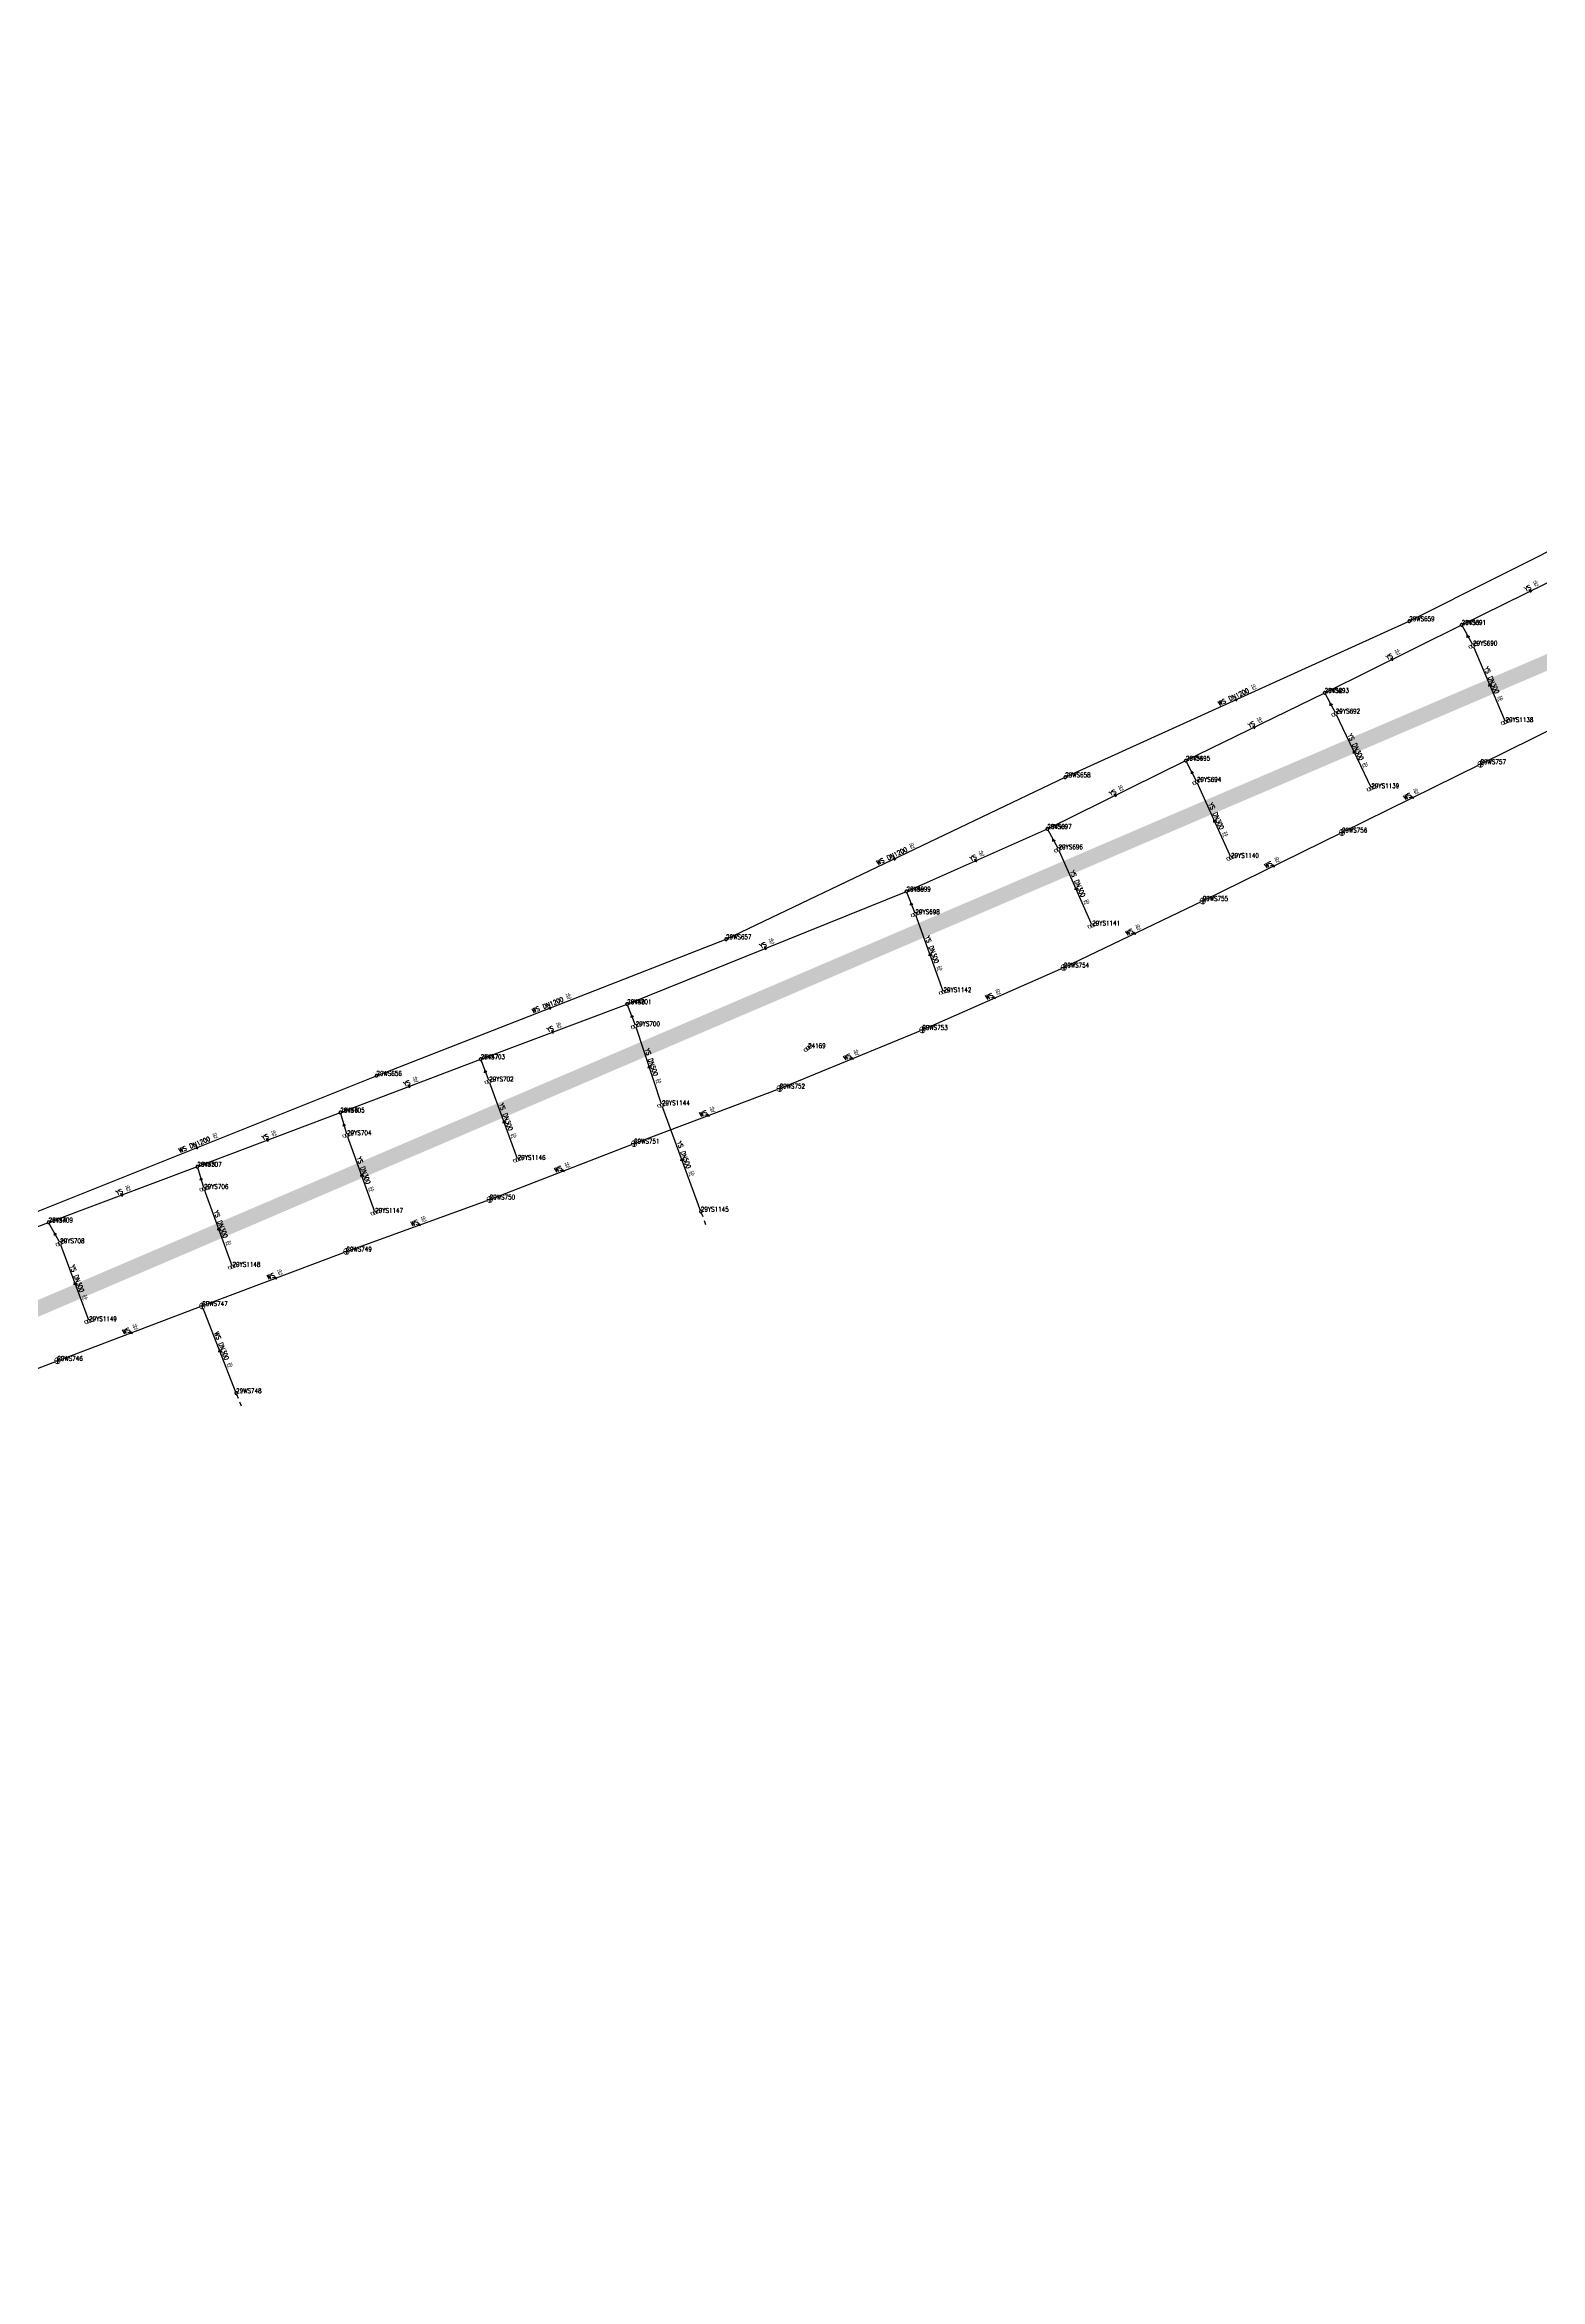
# Model space of a CAD drawing. Extents: x 78813 to 99477, y 2421021 to 2448125.
# Drawn here: x 83596.4 to 83887.3, y 2429565 to 2429999.8 of the extents above; entities that cross this region are included whole.
import ezdxf
from ezdxf.enums import TextEntityAlignment as Align

# ---------------------------------------------------------------- set-up
doc = ezdxf.new("R2010")
doc.units = 0
doc.set_wipeout_variables(frame=1)
doc.layers.get('0').update_dxf_attribs({"linetype": 'CONTINUOUS'})
for name, color, linetype in [('DX_WS', 16, 'CONTINUOUS'), ('DX_YS', 42, 'CONTINUOUS'), ('道路', 5, 'CONTINUOUS')]:
    doc.layers.add(name, color=color, linetype=linetype)
for name, color, linetype, true_color in [('WSLINE', 7, 'CONTINUOUS', 0x7f0000), ('YSANNEXE', 7, 'CONTINUOUS', 0xcc9900), ('YSLINE', 7, 'CONTINUOUS', 0xcc9900)]:
    doc.layers.add(name, color=color, linetype=linetype, true_color=true_color)
doc.styles.add('CcNameZT', font='txt.SHX', dxfattribs={"width": 0.8, "bigfont": 'HZTXT.SHX'})
doc.styles.get("Standard").update_dxf_attribs({"font": 'txt.shx', "bigfont": 'hztxt.shx'})

# ---------------------------------------------------------------- blocks, each defined once
blk = doc.blocks.new('PS污水井')
blk.add_lwpolyline([(1, 0), (1, 0.07), (0.99, 0.14), (0.98, 0.21), (0.96, 0.28), (0.94, 0.34), (0.91, 0.41), (0.88, 0.47), (0.85, 0.53), (0.81, 0.59), (0.77, 0.64), (0.72, 0.69), (0.67, 0.74), (0.62, 0.79), (0.56, 0.83), (0.5, 0.87), (0.44, 0.9), (0.37, 0.93), (0.31, 0.95), (0.24, 0.97), (0.17, 0.98), (0.1, 0.99), (0.03, 1), (-0.03, 1), (-0.1, 0.99), (-0.17, 0.98), (-0.24, 0.97), (-0.31, 0.95), (-0.37, 0.93), (-0.44, 0.9), (-0.5, 0.87), (-0.56, 0.83), (-0.62, 0.79), (-0.67, 0.74), (-0.72, 0.69), (-0.77, 0.64), (-0.81, 0.59), (-0.85, 0.53), (-0.88, 0.47), (-0.91, 0.41), (-0.94, 0.34), (-0.96, 0.28), (-0.98, 0.21), (-0.99, 0.14), (-1, 0.07), (-1, 0), (-1, -0.07), (-0.99, -0.14), (-0.98, -0.21), (-0.96, -0.28), (-0.94, -0.34), (-0.91, -0.41), (-0.88, -0.47), (-0.85, -0.53), (-0.81, -0.59), (-0.77, -0.64), (-0.72, -0.69), (-0.67, -0.74), (-0.62, -0.79), (-0.56, -0.83), (-0.5, -0.87), (-0.44, -0.9), (-0.37, -0.93), (-0.31, -0.95), (-0.24, -0.97), (-0.17, -0.98), (-0.1, -0.99), (-0.03, -1), (0.03, -1), (0.1, -0.99), (0.17, -0.98), (0.24, -0.97), (0.31, -0.95), (0.37, -0.93), (0.44, -0.9), (0.5, -0.87), (0.56, -0.83), (0.62, -0.79), (0.67, -0.74), (0.72, -0.69), (0.77, -0.64), (0.81, -0.59), (0.85, -0.53), (0.88, -0.47), (0.91, -0.41), (0.94, -0.34), (0.96, -0.28), (0.98, -0.21), (0.99, -0.14), (1, 0)], close=True)
blk.add_wipeout([(1, 0), (1, 0.07), (0.99, 0.14), (0.98, 0.21), (0.96, 0.28), (0.94, 0.34), (0.91, 0.41), (0.88, 0.47), (0.85, 0.53), (0.81, 0.59), (0.77, 0.64), (0.72, 0.69), (0.67, 0.74), (0.62, 0.79), (0.56, 0.83), (0.5, 0.87), (0.44, 0.9), (0.37, 0.93), (0.31, 0.95), (0.24, 0.97), (0.17, 0.98), (0.1, 0.99), (0.03, 1), (-0.03, 1), (-0.1, 0.99), (-0.17, 0.98), (-0.24, 0.97), (-0.31, 0.95), (-0.37, 0.93), (-0.44, 0.9), (-0.5, 0.87), (-0.56, 0.83), (-0.62, 0.79), (-0.67, 0.74), (-0.72, 0.69), (-0.77, 0.64), (-0.81, 0.59), (-0.85, 0.53), (-0.88, 0.47), (-0.91, 0.41), (-0.94, 0.34), (-0.96, 0.28), (-0.98, 0.21), (-0.99, 0.14), (-1, 0.07), (-1, 0), (-1, -0.07), (-0.99, -0.14), (-0.98, -0.21), (-0.96, -0.28), (-0.94, -0.34), (-0.91, -0.41), (-0.88, -0.47), (-0.85, -0.53), (-0.81, -0.59), (-0.77, -0.64), (-0.72, -0.69), (-0.67, -0.74), (-0.62, -0.79), (-0.56, -0.83), (-0.5, -0.87), (-0.44, -0.9), (-0.37, -0.93), (-0.31, -0.95), (-0.24, -0.97), (-0.17, -0.98), (-0.1, -0.99), (-0.03, -1), (0.03, -1), (0.1, -0.99), (0.17, -0.98), (0.24, -0.97), (0.31, -0.95), (0.37, -0.93), (0.44, -0.9), (0.5, -0.87), (0.56, -0.83), (0.62, -0.79), (0.67, -0.74), (0.72, -0.69), (0.77, -0.64), (0.81, -0.59), (0.85, -0.53), (0.88, -0.47), (0.91, -0.41), (0.94, -0.34), (0.96, -0.28), (0.98, -0.21), (0.99, -0.14)])
for p, q in [((-1, 0), (0, 0)), ((0, 1), (0, 0)), ((0, 0), (0, -1)), ((0, 0), (1, 0))]:
    blk.add_line(p, q)
blk = doc.blocks.new('PS非普查')
blk.add_lwpolyline([(3.7, 0), (5.3, 0)])
blk.add_wipeout([(0.5, 0), (0.5, 0.03), (0.5, 0.07), (0.49, 0.1), (0.48, 0.14), (0.47, 0.17), (0.46, 0.2), (0.44, 0.23), (0.42, 0.26), (0.4, 0.29), (0.38, 0.32), (0.36, 0.35), (0.33, 0.37), (0.31, 0.39), (0.28, 0.41), (0.25, 0.43), (0.22, 0.45), (0.19, 0.46), (0.15, 0.48), (0.12, 0.49), (0.09, 0.49), (0.05, 0.5), (0.02, 0.5), (-0.02, 0.5), (-0.05, 0.5), (-0.09, 0.49), (-0.12, 0.49), (-0.15, 0.48), (-0.19, 0.46), (-0.22, 0.45), (-0.25, 0.43), (-0.28, 0.41), (-0.31, 0.39), (-0.33, 0.37), (-0.36, 0.35), (-0.38, 0.32), (-0.4, 0.29), (-0.42, 0.26), (-0.44, 0.23), (-0.46, 0.2), (-0.47, 0.17), (-0.48, 0.14), (-0.49, 0.1), (-0.5, 0.07), (-0.5, 0.03), (-0.5, 0), (-0.5, -0.03), (-0.5, -0.07), (-0.49, -0.1), (-0.48, -0.14), (-0.47, -0.17), (-0.46, -0.2), (-0.44, -0.23), (-0.42, -0.26), (-0.4, -0.29), (-0.38, -0.32), (-0.36, -0.35), (-0.33, -0.37), (-0.31, -0.39), (-0.28, -0.41), (-0.25, -0.43), (-0.22, -0.45), (-0.19, -0.46), (-0.15, -0.48), (-0.12, -0.49), (-0.09, -0.49), (-0.05, -0.5), (-0.02, -0.5), (0.02, -0.5), (0.05, -0.5), (0.09, -0.49), (0.12, -0.49), (0.15, -0.48), (0.19, -0.46), (0.22, -0.45), (0.25, -0.43), (0.28, -0.41), (0.31, -0.39), (0.33, -0.37), (0.36, -0.35), (0.38, -0.32), (0.4, -0.29), (0.42, -0.26), (0.44, -0.23), (0.46, -0.2), (0.47, -0.17), (0.48, -0.14), (0.49, -0.1), (0.5, -0.07)])
blk.add_line((0.5, 0), (2.1, 0))
blk.add_lwpolyline([(0.5, 0), (0.5, 0.03), (0.5, 0.07), (0.49, 0.1), (0.48, 0.14), (0.47, 0.17), (0.46, 0.2), (0.44, 0.23), (0.42, 0.26), (0.4, 0.29), (0.38, 0.32), (0.36, 0.35), (0.33, 0.37), (0.31, 0.39), (0.28, 0.41), (0.25, 0.43), (0.22, 0.45), (0.19, 0.46), (0.15, 0.48), (0.12, 0.49), (0.09, 0.49), (0.05, 0.5), (0.02, 0.5), (-0.02, 0.5), (-0.05, 0.5), (-0.09, 0.49), (-0.12, 0.49), (-0.15, 0.48), (-0.19, 0.46), (-0.22, 0.45), (-0.25, 0.43), (-0.28, 0.41), (-0.31, 0.39), (-0.33, 0.37), (-0.36, 0.35), (-0.38, 0.32), (-0.4, 0.29), (-0.42, 0.26), (-0.44, 0.23), (-0.46, 0.2), (-0.47, 0.17), (-0.48, 0.14), (-0.49, 0.1), (-0.5, 0.07), (-0.5, 0.03), (-0.5, 0), (-0.5, -0.03), (-0.5, -0.07), (-0.49, -0.1), (-0.48, -0.14), (-0.47, -0.17), (-0.46, -0.2), (-0.44, -0.23), (-0.42, -0.26), (-0.4, -0.29), (-0.38, -0.32), (-0.36, -0.35), (-0.33, -0.37), (-0.31, -0.39), (-0.28, -0.41), (-0.25, -0.43), (-0.22, -0.45), (-0.19, -0.46), (-0.15, -0.48), (-0.12, -0.49), (-0.09, -0.49), (-0.05, -0.5), (-0.02, -0.5), (0.02, -0.5), (0.05, -0.5), (0.09, -0.49), (0.12, -0.49), (0.15, -0.48), (0.19, -0.46), (0.22, -0.45), (0.25, -0.43), (0.28, -0.41), (0.31, -0.39), (0.33, -0.37), (0.36, -0.35), (0.38, -0.32), (0.4, -0.29), (0.42, -0.26), (0.44, -0.23), (0.46, -0.2), (0.47, -0.17), (0.48, -0.14), (0.49, -0.1), (0.5, -0.07), (0.5, 0)], close=True)
blk = doc.blocks.new('PS管线点')
blk.add_wipeout([(0.5, 0), (0.5, 0.03), (0.5, 0.07), (0.49, 0.1), (0.48, 0.14), (0.47, 0.17), (0.46, 0.2), (0.44, 0.23), (0.42, 0.26), (0.4, 0.29), (0.38, 0.32), (0.36, 0.35), (0.33, 0.37), (0.31, 0.39), (0.28, 0.41), (0.25, 0.43), (0.22, 0.45), (0.19, 0.46), (0.15, 0.48), (0.12, 0.49), (0.09, 0.49), (0.05, 0.5), (0.02, 0.5), (-0.02, 0.5), (-0.05, 0.5), (-0.09, 0.49), (-0.12, 0.49), (-0.15, 0.48), (-0.19, 0.46), (-0.22, 0.45), (-0.25, 0.43), (-0.28, 0.41), (-0.31, 0.39), (-0.33, 0.37), (-0.36, 0.35), (-0.38, 0.32), (-0.4, 0.29), (-0.42, 0.26), (-0.44, 0.23), (-0.46, 0.2), (-0.47, 0.17), (-0.48, 0.14), (-0.49, 0.1), (-0.5, 0.07), (-0.5, 0.03), (-0.5, 0), (-0.5, -0.03), (-0.5, -0.07), (-0.49, -0.1), (-0.48, -0.14), (-0.47, -0.17), (-0.46, -0.2), (-0.44, -0.23), (-0.42, -0.26), (-0.4, -0.29), (-0.38, -0.32), (-0.36, -0.35), (-0.33, -0.37), (-0.31, -0.39), (-0.28, -0.41), (-0.25, -0.43), (-0.22, -0.45), (-0.19, -0.46), (-0.15, -0.48), (-0.12, -0.49), (-0.09, -0.49), (-0.05, -0.5), (-0.02, -0.5), (0.02, -0.5), (0.05, -0.5), (0.09, -0.49), (0.12, -0.49), (0.15, -0.48), (0.19, -0.46), (0.22, -0.45), (0.25, -0.43), (0.28, -0.41), (0.31, -0.39), (0.33, -0.37), (0.36, -0.35), (0.38, -0.32), (0.4, -0.29), (0.42, -0.26), (0.44, -0.23), (0.46, -0.2), (0.47, -0.17), (0.48, -0.14), (0.49, -0.1), (0.5, -0.07)])
blk.add_lwpolyline([(0.5, 0), (0.5, 0.03), (0.5, 0.07), (0.49, 0.1), (0.48, 0.14), (0.47, 0.17), (0.46, 0.2), (0.44, 0.23), (0.42, 0.26), (0.4, 0.29), (0.38, 0.32), (0.36, 0.35), (0.33, 0.37), (0.31, 0.39), (0.28, 0.41), (0.25, 0.43), (0.22, 0.45), (0.19, 0.46), (0.15, 0.48), (0.12, 0.49), (0.09, 0.49), (0.05, 0.5), (0.02, 0.5), (-0.02, 0.5), (-0.05, 0.5), (-0.09, 0.49), (-0.12, 0.49), (-0.15, 0.48), (-0.19, 0.46), (-0.22, 0.45), (-0.25, 0.43), (-0.28, 0.41), (-0.31, 0.39), (-0.33, 0.37), (-0.36, 0.35), (-0.38, 0.32), (-0.4, 0.29), (-0.42, 0.26), (-0.44, 0.23), (-0.46, 0.2), (-0.47, 0.17), (-0.48, 0.14), (-0.49, 0.1), (-0.5, 0.07), (-0.5, 0.03), (-0.5, 0), (-0.5, -0.03), (-0.5, -0.07), (-0.49, -0.1), (-0.48, -0.14), (-0.47, -0.17), (-0.46, -0.2), (-0.44, -0.23), (-0.42, -0.26), (-0.4, -0.29), (-0.38, -0.32), (-0.36, -0.35), (-0.33, -0.37), (-0.31, -0.39), (-0.28, -0.41), (-0.25, -0.43), (-0.22, -0.45), (-0.19, -0.46), (-0.15, -0.48), (-0.12, -0.49), (-0.09, -0.49), (-0.05, -0.5), (-0.02, -0.5), (0.02, -0.5), (0.05, -0.5), (0.09, -0.49), (0.12, -0.49), (0.15, -0.48), (0.19, -0.46), (0.22, -0.45), (0.25, -0.43), (0.28, -0.41), (0.31, -0.39), (0.33, -0.37), (0.36, -0.35), (0.38, -0.32), (0.4, -0.29), (0.42, -0.26), (0.44, -0.23), (0.46, -0.2), (0.47, -0.17), (0.48, -0.14), (0.49, -0.1), (0.5, -0.07), (0.5, 0)], close=True)
blk = doc.blocks.new('LX')
for p, q in [((-0.866, 0.5), (0, 0)), ((0, 0), (-0.866, -0.5))]:
    blk.add_line(p, q)
blk = doc.blocks.new('PS雨篦')
blk.add_lwpolyline([(-1.5, 0.5), (0, 0.5), (1.5, 0.5), (1.5, -0.5), (0, -0.5), (-1.5, -0.5)], close=True)
blk.add_wipeout([(-1.5, 0.5), (0, 0.5), (1.5, 0.5), (1.5, -0.5), (0, -0.5), (-1.5, -0.5)])
for p, q in [((-0.51, -0.5), (-0.51, 0.5)), ((0.49, -0.5), (0.49, 0.5))]:
    blk.add_line(p, q)
blk = doc.blocks.new('测量点')
h = blk.add_hatch(color=256)
edge = h.paths.add_edge_path()
edge.add_arc((0, 0), 0.5, 0, 360)
blk.add_circle((0, 0), 0.5)

msp = doc.modelspace()

# ---------------------------------------------------------------- linework, layer by layer
at = {"layer": 'WSLINE'}
for p, q in [((83861.82, 2429887.61), (83926.71, 2429920.25)), ((83794.9, 2429857.23), (83861.82, 2429887.61)), ((83875.7, 2429859.77), (83902.58, 2429873.11)), ((83728.93, 2429825.71), (83794.9, 2429857.23)), ((83848.73, 2429846.48), (83875.7, 2429859.77)), ((83821.65, 2429833.16), (83848.73, 2429846.48)), ((83794.63, 2429820.22), (83821.65, 2429833.16)), ((83660.91, 2429799.16), (83728.93, 2429825.71)), ((83767.11, 2429808.07), (83794.63, 2429820.22)), ((83739.35, 2429796.66), (83767.11, 2429808.07)), ((83591.52, 2429771.4), (83660.91, 2429799.16)), ((83711.04, 2429785.95), (83739.35, 2429796.66)), ((83682.95, 2429775.07), (83711.04, 2429785.95)), ((83655.08, 2429764.96), (83682.95, 2429775.07)), ((83627.04, 2429754.35), (83655.08, 2429764.96)), ((83598.85, 2429743.69), (83627.04, 2429754.35)), ((83633.62, 2429737.4), (83627.04, 2429754.35)), ((83570.96, 2429732.9), (83598.85, 2429743.69))]:
    msp.add_line(p, q, dxfattribs=at)
at = {"layer": 'YSLINE'}
for p, q in [((83872.02, 2429886.89), (83899.21, 2429900.29)), ((83874.23, 2429882.85), (83872.02, 2429886.89)), ((83880.55, 2429867.98), (83874.23, 2429882.85)), ((83818.37, 2429860.46), (83845.37, 2429873.67)), ((83847.54, 2429869.64), (83845.37, 2429873.67)), ((83854.45, 2429855.1), (83847.54, 2429869.64)), ((83820.53, 2429856.35), (83818.37, 2429860.46)), ((83827.15, 2429841.56), (83820.53, 2429856.35)), ((83764.02, 2429835.03), (83791.42, 2429847.18)), ((83793.61, 2429843.21), (83791.42, 2429847.18)), ((83800.16, 2429828.38), (83793.61, 2429843.21)), ((83765.76, 2429830.59), (83764.02, 2429835.03)), ((83771.22, 2429815.42), (83765.76, 2429830.59)), ((83681.19, 2429802.38), (83709.68, 2429813.1)), ((83711.34, 2429808.81), (83709.68, 2429813.1)), ((83716.45, 2429793.41), (83711.34, 2429808.81)), ((83682.86, 2429798.06), (83681.19, 2429802.38)), ((83688.39, 2429782.8), (83682.86, 2429798.06)), ((83626.07, 2429781.46), (83653.89, 2429792)), ((83655.2, 2429787.58), (83653.89, 2429792)), ((83724.02, 2429772.72), (83716.45, 2429793.41)), ((83660.67, 2429772.49), (83655.2, 2429787.58)), ((83597.14, 2429770.62), (83626.07, 2429781.46)), ((83627.38, 2429777.13), (83626.07, 2429781.46)), ((83632.92, 2429761.99), (83627.38, 2429777.13)), ((83569.37, 2429760.01), (83597.14, 2429770.62)), ((83599.39, 2429766.56), (83597.14, 2429770.62)), ((83605, 2429751.39), (83599.39, 2429766.56))]:
    msp.add_line(p, q, dxfattribs=at)

# ---------------------------------------------------------------- block references
at = {"layer": 'DX_WS', "yscale": 0.5, "zscale": 0.5}
for p, xscale, rotation in [((83828.36, 2429872.42), 0.5000000000401316, 24.63718520186089), ((83862.21, 2429853.13), 0.5000000000824756, 206.3560555262228), ((83761.92, 2429841.47), 0.5000000000045132, 25.7831007821942), ((83835.19, 2429839.82), 0.5000000000824756, 206.3560555262228), ((83808.14, 2429826.69), 0.4999999999677773, 205.7830977026871), ((83780.87, 2429814.15), 0.4999999999887274, 204.0642243207726), ((83694.92, 2429812.44), 0.5000000000785997, 21.19943844470042), ((83753.23, 2429802.36), 0.4999999999835492, 202.3453509347966), ((83725.2, 2429791.3), 0.5000000000156558, 200.6264775574429), ((83626.21, 2429785.28), 0.4999999999329439, 21.77239619583609), ((83697, 2429780.51), 0.5000000000212446, 201.1994353566119), ((83669.01, 2429770.02), 0.4999999999747627, 200.0535197505197), ((83641.06, 2429759.65), 0.5000000000156558, 200.6264775574429), ((83612.94, 2429749.02), 0.5000000000156558, 200.6264775574429), ((83630.33, 2429745.88), 0.4999999998947018, 111.153812260569)]:
    msp.add_blockref('LX', p, dxfattribs=dict(at, xscale=xscale, rotation=rotation))
at = {"layer": 'DX_YS', "xscale": 0.5, "yscale": 0.5, "zscale": 0.5}
msp.add_blockref('测量点', (83744.87, 2429804.54, 4.91), dxfattribs=at)
at = {"layer": 'YSANNEXE', "yscale": 0.5, "zscale": 0.5}
for p, xscale, rotation in [((83885.61, 2429893.59), 0.499999999972585, 26.35605856956446), ((83858.69, 2429880.28), 0.499999999972585, 26.35605856956446), ((83877.39, 2429875.41), 0.4999999999899134, 112.8726856408191), ((83831.87, 2429867.06), 0.499999999972585, 26.35605856956446), ((83851, 2429862.37), 0.499999999851045, 115.1645168288839), ((83804.89, 2429853.82), 0.499999999972585, 26.35605856956446), ((83823.84, 2429848.95), 0.5000000001398897, 114.0186012240722), ((83777.72, 2429841.1), 0.5000000000735926, 24.06422741374587), ((83796.89, 2429835.8), 0.5000000001398897, 114.0186012240722), ((83736.85, 2429824.06), 0.4999999999329439, 21.77239619583609), ((83768.49, 2429823), 0.5000000000739298, 110.0078966615943), ((83695.43, 2429807.74), 0.5000000000350504, 20.6264806354564), ((83713.89, 2429801.11), 0.5000000000162369, 108.2890232796604), ((83667.54, 2429797.19), 0.5000000000350504, 20.6264806354564), ((83685.62, 2429790.43), 0.5000000000739298, 110.0078966615943), ((83639.98, 2429786.73), 0.5000000000350504, 20.6264806354564), ((83720.23, 2429783.06), 0.5000000000739298, 110.0078966615943), ((83657.94, 2429780.04), 0.5000000000739298, 110.0078966615943), ((83611.61, 2429776.04), 0.5000000000350504, 20.6264806354564), ((83630.15, 2429769.56), 0.5000000000739298, 110.0078966615943), ((83602.2, 2429758.98), 0.5000000001134101, 110.5808544555518)]:
    msp.add_blockref('LX', p, dxfattribs=dict(at, xscale=xscale, rotation=rotation))

# ---------------------------------------------------------------- texts
at = {"layer": 'DX_WS', "style": 'CcNameZT', "width": 0.8}
for s, rotation, p in [(' WS DN1200 砼', 24.4122, (83828.26, 2429872.65, 3.18)), (' WS 砼', 26.2396, (83862.1, 2429853.35, 0.66)), (' WS DN1200 砼', 25.5403, (83761.81, 2429841.7, 3.46)), (' WS 砼', 26.1905, (83835.08, 2429840.04, 0.66)), (' WS 砼', 25.5856, (83808.04, 2429826.92, 0.56)), (' WS DN1200 砼', 21.3252, (83694.83, 2429812.67, 3.45)), (' WS 砼', 23.8248, (83780.77, 2429814.38, 0.62)), (' WS 砼', 22.3493, (83753.13, 2429802.6, 0.64)), (' WS 砼', 20.7176, (83725.11, 2429791.54, 0.55)), (' WS DN1200 砼', 21.8019, (83626.12, 2429785.51, 3.54)), (' WS 砼', 21.1701, (83696.91, 2429780.74, 0.74)), (' WS 砼', 19.9392, (83668.93, 2429770.25, 0.74)), (' WS 砼', 20.7283, (83640.97, 2429759.89, 0.38)), (' WS 砼', 20.7078, (83612.85, 2429749.25, 0.41)), (' WS DN300 砼', 291.2278, (83630.56, 2429745.97, 4.1))]:
    msp.add_text(s, height=0.9, rotation=rotation, dxfattribs=at).set_placement(p, align=Align.CENTER)
at = {"layer": 'DX_YS', "style": 'CcNameZT', "width": 0.8}
for s, rotation, p in [(' YS 砼', 26.2329, (83885.5, 2429893.82, 2.49)), (' YS 砼', 26.3962, (83858.58, 2429880.5, 2.5)), (' YS DN300 砼', 293.0021, (83877.62, 2429875.51, 4.66)), (' YS 砼', 26.0723, (83831.76, 2429867.29, 2.55)), (' YS DN300 砼', 295.4125, (83851.22, 2429862.48, 4.74)), (' YS 砼', 26.229, (83804.78, 2429854.04, 2.53)), (' YS DN300 砼', 294.1197, (83824.07, 2429849.05, 4.72)), (' YS 砼', 23.9126, (83777.62, 2429841.33, 2.99)), (' YS DN300 砼', 293.8269, (83797.12, 2429835.9, 4.88)), (' YS 砼', 21.9736, (83736.75, 2429824.3, 3.17)), (' YS DN300 砼', 289.8147, (83768.73, 2429823.09, 5)), (' YS 砼', 20.6261, (83695.34, 2429807.97, 3.12)), (' YS DN500 砼', 288.3468, (83714.13, 2429801.19, 5.05)), (' YS 砼', 20.8151, (83667.45, 2429797.42, 3.11)), (' YS DN300 砼', 289.9246, (83685.86, 2429790.52, 5.18)), (' YS 砼', 20.7472, (83639.89, 2429786.97, 2.97)), (' YS DN300 砼', 289.9191, (83658.17, 2429780.12, 5.29)), (' YS DN500 砼', 290.0953, (83720.47, 2429783.15, 5.48)), (' YS 砼', 20.5363, (83611.52, 2429776.28, 3.33)), (' YS DN300 砼', 290.1255, (83630.38, 2429769.64, 5.2)), (' YS DN300 砼', 290.313, (83602.43, 2429759.06, 5.47))]:
    msp.add_text(s, height=0.9, rotation=rotation, dxfattribs=at).set_placement(p, align=Align.CENTER)

# ---------------------------------------------------------------- next in the draw order: block references
at = {"layer": 'DX_WS', "xscale": 0.5, "yscale": 0.5, "zscale": 0.5}
for name, p in [('PS管线点', (83861.82, 2429887.61, 3.19)), ('PS管线点', (83794.9, 2429857.23, 3.18)), ('PS污水井', (83875.7, 2429859.77, 0.66)), ('PS污水井', (83848.73, 2429846.48, 0.66)), ('PS污水井', (83821.65, 2429833.16, 0.56)), ('PS管线点', (83728.93, 2429825.71, 3.46)), ('PS污水井', (83794.63, 2429820.22, 0.64)), ('PS污水井', (83767.11, 2429808.07, 0.64)), ('PS管线点', (83660.91, 2429799.16, 3.45)), ('PS污水井', (83739.35, 2429796.66, 0.57)), ('PS污水井', (83711.04, 2429785.95, 0.74)), ('PS污水井', (83682.95, 2429775.07, 0.74)), ('PS污水井', (83655.08, 2429764.96, 0.4)), ('PS污水井', (83627.04, 2429754.35, 0.43)), ('PS污水井', (83598.85, 2429743.69, 0.43))]:
    msp.add_blockref(name, p, dxfattribs=at)
at = {"layer": 'DX_WS', "xscale": 0.5000000000420144, "yscale": 0.5, "zscale": 0.5, "rotation": 291.2278211535051}
msp.add_blockref('PS非普查', (83633.62, 2429737.4, 4.1), dxfattribs=at)
at = {"layer": 'DX_YS', "yscale": 0.5, "zscale": 0.5}
for name, p, xscale, rotation in [('PS雨篦', (83847.54, 2429869.64, 2.71), 0.500000000094762, 28.38050996665966), ('PS雨篦', (83880.55, 2429867.98, 4.66), 0.4999999999305945, 23.00207301821749), ('PS雨篦', (83854.45, 2429855.1, 4.74), 0.4999999999182392, 25.41254061544471), ('PS雨篦', (83793.61, 2429843.21, 2.87), 0.5000000000624911, 28.95264350659394), ('PS雨篦', (83827.15, 2429841.56, 4.72), 0.4999999999535388, 24.11973083491738), ('PS雨篦', (83800.16, 2429828.38, 4.88), 0.4999999999120966, 23.82686345423661), ('PS雨篦', (83771.22, 2429815.42, 5), 0.4999999999798512, 19.81465338424723), ('PS雨篦', (83711.34, 2429808.81, 3.08), 0.4999999999718393, 21.1395148283736), ('PS雨篦', (83744.87, 2429804.54, 4.91), 0.499999999857888, 40.16648119226884), ('PS雨篦', (83716.45, 2429793.41, 5.05), 0.5000000000344683, 18.34676204977632), ('PS雨篦', (83655.2, 2429787.58, 3.4), 0.4999999999619261, 16.56351198500911), ('PS雨篦', (83688.39, 2429782.8, 5.18), 0.4999999999590021, 19.92458481191331), ('PS雨篦', (83627.38, 2429777.13, 3.34), 0.4999999999904686, 16.7137906106455), ('PS雨篦', (83660.67, 2429772.49, 5.29), 0.4999999999246021, 19.91908037656314), ('PS非普查', (83724.02, 2429772.72, 5.48), 0.5000000001059689, 290.095255017561), ('PS雨篦', (83599.39, 2429766.56, 3.47), 0.500000000021531, 28.97555897336298), ('PS雨篦', (83632.92, 2429761.99, 5.2), 0.5000000000044919, 20.12551445670304), ('PS雨篦', (83605, 2429751.39, 5.47), 0.499999999929442, 20.31304653148575)]:
    msp.add_blockref(name, p, dxfattribs=dict(at, xscale=xscale, rotation=rotation))
at = {"layer": 'DX_YS', "xscale": 0.5, "yscale": 0.5, "zscale": 0.5}
for p in [(83626.07, 2429781.46, 2.97), (83597.14, 2429770.62, 3.33)]:
    msp.add_blockref('PS管线点', p, dxfattribs=at)

# ---------------------------------------------------------------- next in the draw order: linework, layer by layer
at = {"layer": 'YSLINE'}
for p, q in [((83845.37, 2429873.67), (83872.02, 2429886.89)), ((83791.42, 2429847.18), (83818.37, 2429860.46)), ((83709.68, 2429813.1), (83764.02, 2429835.03)), ((83653.89, 2429792), (83681.19, 2429802.38))]:
    msp.add_line(p, q, dxfattribs=at)

# ---------------------------------------------------------------- next in the draw order: block references
at = {"layer": 'DX_YS', "xscale": 0.5, "yscale": 0.5, "zscale": 0.5}
for p in [(83626.07, 2429781.46, 2.97), (83597.14, 2429770.62, 3.33)]:
    msp.add_blockref('测量点', p, dxfattribs=at)

# ---------------------------------------------------------------- next in the draw order: texts
at = {"layer": 'DX_WS', "style": 'CcNameZT', "width": 0.8}
for s, p in [('29WS659', (83861.82, 2429887.61, 3.19)), ('29WS658', (83794.9, 2429857.23, 3.18)), ('29WS757', (83875.7, 2429859.77, 0.66)), ('29WS756', (83848.73, 2429846.48, 0.66)), ('29WS755', (83821.65, 2429833.16, 0.56)), ('29WS657', (83728.93, 2429825.71, 3.46)), ('29WS754', (83794.63, 2429820.22, 0.64)), ('29WS753', (83767.11, 2429808.07, 0.64)), ('29WS656', (83660.91, 2429799.16, 3.45)), ('29WS752', (83739.35, 2429796.66, 0.57)), ('29WS751', (83711.04, 2429785.95, 0.74)), ('29WS750', (83682.95, 2429775.07, 0.74)), ('29WS749', (83655.08, 2429764.96, 0.4)), ('29WS747', (83627.04, 2429754.35, 0.43)), ('29WS746', (83598.85, 2429743.69, 0.43)), ('29WS748', (83633.62, 2429737.4, 4.1))]:
    msp.add_text(s, height=0.9, dxfattribs=at).set_placement(p)
at = {"layer": 'DX_YS', "width": 0.8}
for s, p in [('29YS692', (83847.54, 2429869.64, 2.71)), ('29YS1138', (83880.55, 2429867.98, 4.66)), ('29YS1139', (83854.45, 2429855.1, 4.74)), ('29YS696', (83793.61, 2429843.21, 2.87)), ('29YS1140', (83827.15, 2429841.56, 4.72)), ('29YS1141', (83800.16, 2429828.38, 4.88)), ('29YS1142', (83771.22, 2429815.42, 5)), ('29YS700', (83711.34, 2429808.81, 3.08)), ('24169', (83744.87, 2429804.54, 4.91)), ('29YS1144', (83716.45, 2429793.41, 5.05)), ('29YS704', (83655.2, 2429787.58, 3.4)), ('29YS1146', (83688.39, 2429782.8, 5.18)), ('29YS706', (83627.38, 2429777.13, 3.34)), ('29YS1147', (83660.67, 2429772.49, 5.29)), ('29YS1145', (83724.02, 2429772.72, 5.48)), ('29YS708', (83599.39, 2429766.56, 3.47)), ('29YS1148', (83632.92, 2429761.99, 5.2)), ('29YS1149', (83605, 2429751.39, 5.47))]:
    msp.add_text(s, height=0.9, dxfattribs=at).set_placement(p)

# ---------------------------------------------------------------- next in the draw order: block references
at = {"layer": 'DX_YS', "xscale": 0.5, "yscale": 0.5, "zscale": 0.5}
for p in [(83872.02, 2429886.89, 2.49), (83845.37, 2429873.67, 2.5), (83818.37, 2429860.46, 2.55), (83791.42, 2429847.18, 2.53), (83764.02, 2429835.03, 2.99), (83709.68, 2429813.1, 3.17), (83681.19, 2429802.38, 3.12), (83653.89, 2429792, 3.11), (83626.07, 2429781.46, 2.97), (83597.14, 2429770.62, 3.33)]:
    msp.add_blockref('PS管线点', p, dxfattribs=at)
at = {"layer": 'DX_YS', "yscale": 0.5, "zscale": 0.5}
for p, xscale, rotation in [((83874.23, 2429882.85, 2.85), 0.4999999999199073, 28.73733624576332), ((83820.53, 2429856.35, 2.77), 0.4999999999231899, 27.7740627551684), ((83765.76, 2429830.59, 3.01), 0.500000000011943, 21.41977060819645), ((83682.86, 2429798.06, 3.11), 0.5000000000368738, 21.16721565088237)]:
    msp.add_blockref('PS雨篦', p, dxfattribs=dict(at, xscale=xscale, rotation=rotation))

# ---------------------------------------------------------------- next in the draw order: block references
at = {"layer": 'DX_YS', "xscale": 0.5, "yscale": 0.5, "zscale": 0.5}
for p in [(83872.02, 2429886.89, 2.49), (83845.37, 2429873.67, 2.5), (83818.37, 2429860.46, 2.55), (83791.42, 2429847.18, 2.53), (83764.02, 2429835.03, 2.99), (83709.68, 2429813.1, 3.17), (83681.19, 2429802.38, 3.12), (83653.89, 2429792, 3.11)]:
    msp.add_blockref('测量点', p, dxfattribs=at)
at = {"layer": 'YSANNEXE', "yscale": 0.5, "zscale": 0.5}
for p, xscale, rotation in [((83626.73, 2429779.3), 0.5000000001136022, 106.5701498903293), ((83598.26, 2429768.59), 0.49999999999348, 119.1752213870722)]:
    msp.add_blockref('LX', p, dxfattribs=dict(at, xscale=xscale, rotation=rotation))

# ---------------------------------------------------------------- next in the draw order: texts
at = {"layer": 'DX_YS', "width": 0.8}
for s, p in [('29YS690', (83874.23, 2429882.85, 2.85)), ('29YS694', (83820.53, 2429856.35, 2.77)), ('29YS698', (83765.76, 2429830.59, 3.01)), ('29YS702', (83682.86, 2429798.06, 3.11)), ('29YS707', (83626.07, 2429781.46, 2.97)), ('26445', (83626.07, 2429781.46, 2.97)), ('29YS709', (83597.14, 2429770.62, 3.33)), ('26444', (83597.14, 2429770.62, 3.33))]:
    msp.add_text(s, height=0.9, dxfattribs=at).set_placement(p)

# ---------------------------------------------------------------- next in the draw order: block references
at = {"layer": 'DX_YS', "xscale": 0.5, "yscale": 0.5, "zscale": 0.5}
for p in [(83872.02, 2429886.89, 2.49), (83845.37, 2429873.67, 2.5), (83818.37, 2429860.46, 2.55), (83791.42, 2429847.18, 2.53), (83764.02, 2429835.03, 2.99), (83709.68, 2429813.1, 3.17), (83681.19, 2429802.38, 3.12), (83653.89, 2429792, 3.11)]:
    msp.add_blockref('PS管线点', p, dxfattribs=at)

# ---------------------------------------------------------------- next in the draw order: linework, layer by layer
at = {"layer": '道路', "const_width": 3, "flags": 128}
msp.add_lwpolyline([(84960.96, 2431447.82), (84920.87, 2431397.52), (84857.17, 2431254.53), (84808.7, 2431162.38), (84886.34, 2430846.39), (84889.2, 2430728.96), (84873.79, 2430673.09), (84733.33, 2430359.03), (84313.04, 2430156.46), (84032.79, 2429941.31), (83444.12, 2429689.23), (83265.45, 2429567.1), (82872.43, 2430240.78)], dxfattribs=at)

# ---------------------------------------------------------------- next in the draw order: block references
at = {"layer": 'YSANNEXE', "yscale": 0.5, "zscale": 0.5}
for p, xscale, rotation in [((83873.12, 2429884.87), 0.4999999998311669, 118.6022636024199), ((83846.46, 2429871.65), 0.4999999998311669, 118.6022636024199), ((83819.45, 2429858.4), 0.500000000033172, 118.0293057953863), ((83792.52, 2429845.2), 0.49999999999348, 119.1752213870722), ((83764.89, 2429832.81), 0.4999999998947018, 111.153812260569), ((83710.51, 2429810.96), 0.4999999998947018, 111.153812260569), ((83682.02, 2429800.22), 0.4999999998947018, 111.153812260569), ((83654.55, 2429789.79), 0.5000000001136022, 106.5701498903293)]:
    msp.add_blockref('LX', p, dxfattribs=dict(at, xscale=xscale, rotation=rotation))

# ---------------------------------------------------------------- next in the draw order: texts
at = {"layer": 'DX_YS', "width": 0.8}
for s, p in [('29YS691', (83872.02, 2429886.89, 2.49)), ('26453', (83872.02, 2429886.89, 2.49)), ('29YS693', (83845.37, 2429873.67, 2.5)), ('26452', (83845.37, 2429873.67, 2.5)), ('29YS695', (83818.37, 2429860.46, 2.55)), ('26451', (83818.37, 2429860.46, 2.55)), ('29YS697', (83791.42, 2429847.18, 2.53)), ('26450', (83791.42, 2429847.18, 2.53)), ('29YS699', (83764.02, 2429835.03, 2.99)), ('26449', (83764.02, 2429835.03, 2.99)), ('29YS701', (83709.68, 2429813.1, 3.17)), ('26448', (83709.68, 2429813.1, 3.17)), ('29YS703', (83681.19, 2429802.38, 3.12)), ('26447', (83681.19, 2429802.38, 3.12)), ('29YS705', (83653.89, 2429792, 3.11)), ('26446', (83653.89, 2429792, 3.11))]:
    msp.add_text(s, height=0.9, dxfattribs=at).set_placement(p)

doc.saveas('drawing.dxf')
